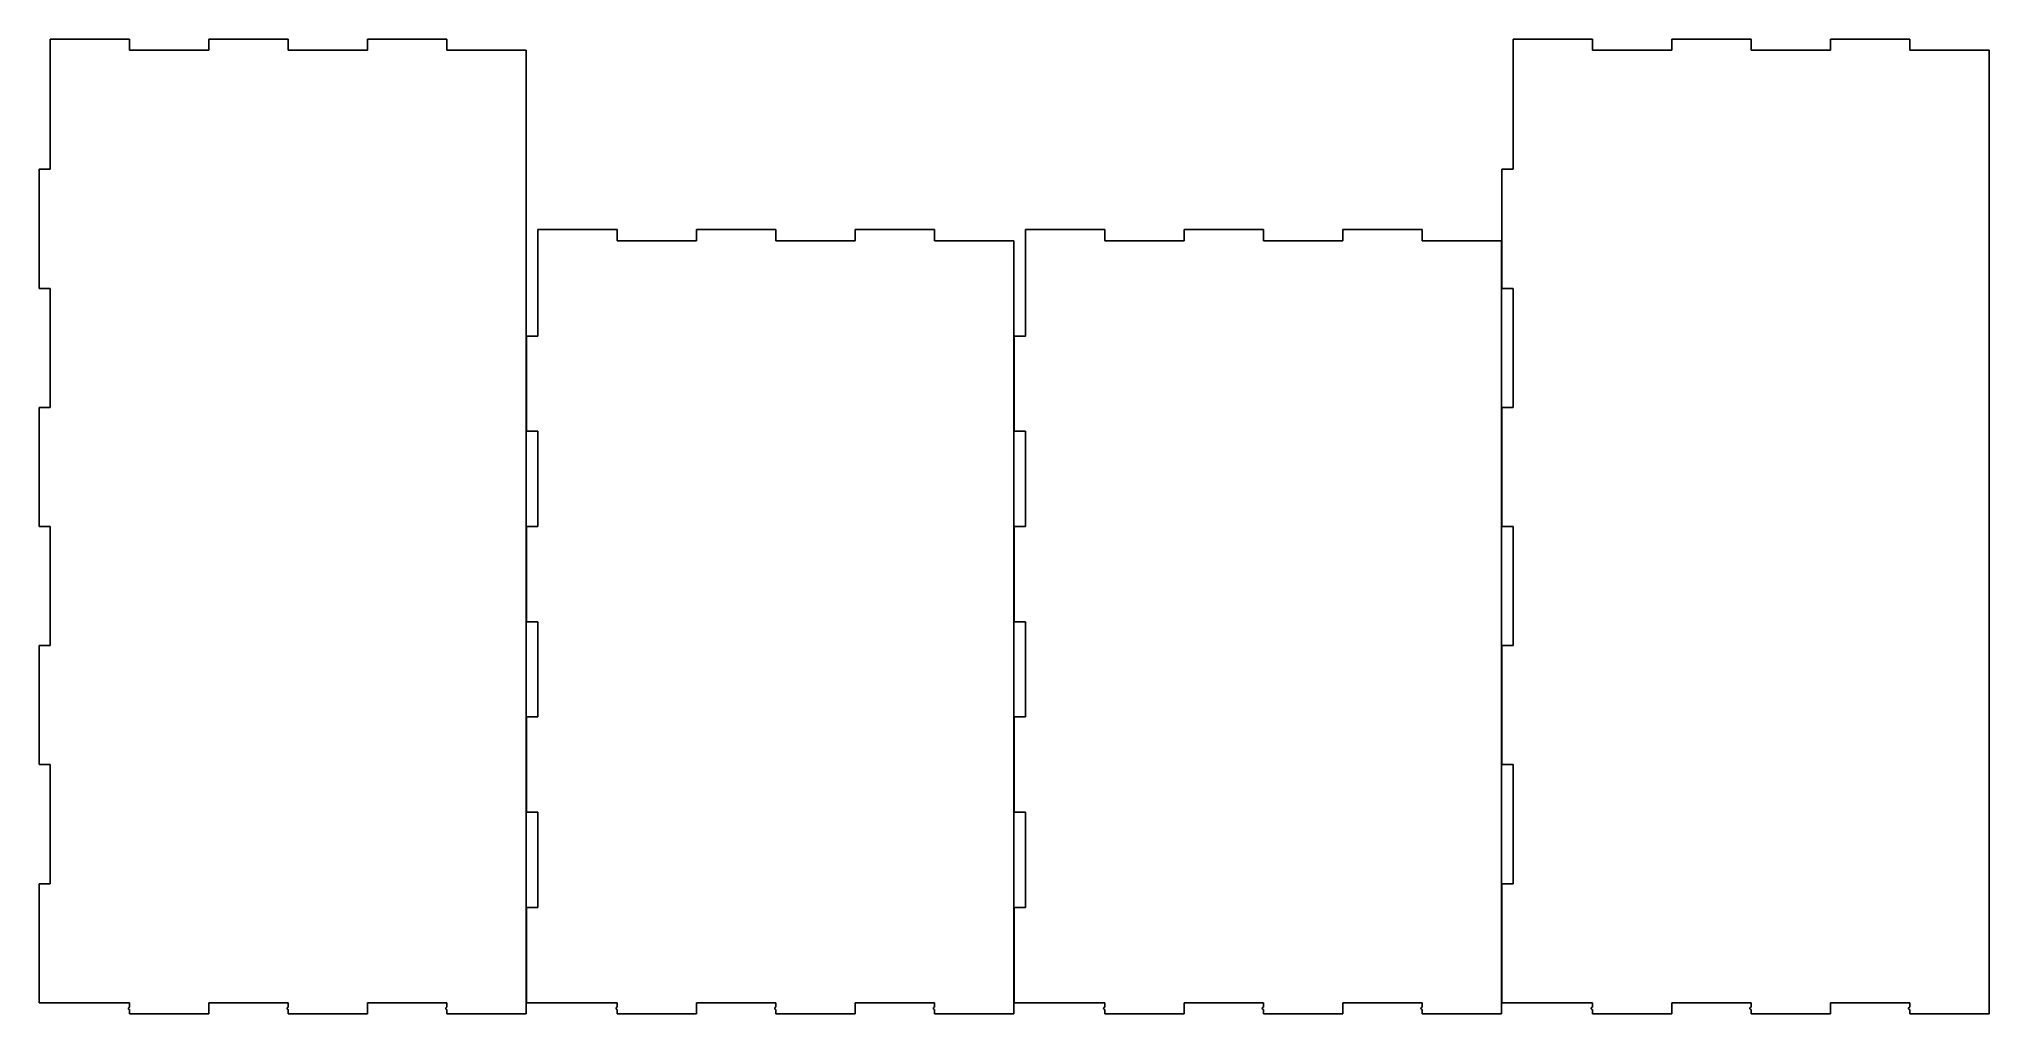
# Model space of a CAD drawing. Header units: metres. Extents: x -3 to 517, y -3 to 257.
import ezdxf

# ---------------------------------------------------------------- set-up
doc = ezdxf.new("R2010")
doc.units = ezdxf.units.M

msp = doc.modelspace()

# ---------------------------------------------------------------- linework, layer by layer
for p, q in [((21.1667, 257), (0, 257)), ((0, 257), (0, 222.25)), ((21.1667, 254), (21.1667, 257)), ((63.5, 257), (42.3333, 257)), ((42.3333, 257), (42.3333, 254)), ((63.5, 254), (63.5, 257)), ((105.833, 257), (84.6667, 257)), ((84.6667, 257), (84.6667, 254)), ((105.833, 254), (105.833, 257)), ((411.467, 257), (390.3, 257)), ((390.3, 257), (390.3, 222.25)), ((411.467, 254), (411.467, 257)), ((453.8, 257), (432.633, 257)), ((432.633, 257), (432.633, 254)), ((453.8, 254), (453.8, 257)), ((496.133, 257), (474.967, 257)), ((474.967, 257), (474.967, 254)), ((496.133, 254), (496.133, 257)), ((42.3333, 254), (21.1667, 254)), ((84.6667, 254), (63.5, 254)), ((127, 254), (105.833, 254)), ((127, -3), (127, 254)), ((432.633, 254), (411.467, 254)), ((474.967, 254), (453.8, 254)), ((517.3, 254), (496.133, 254)), ((517.3, -3), (517.3, 254)), ((0, 222.25), (-3, 222.25)), ((-3, 222.25), (-3, 190.5)), ((390.3, 222.25), (387.3, 222.25)), ((387.3, 222.25), (387.3, 190.5)), ((151.267, 206.2), (130.1, 206.2)), ((130.1, 206.2), (130.1, 177.8)), ((151.267, 203.2), (151.267, 206.2)), ((172.433, 203.2), (151.267, 203.2)), ((193.6, 206.2), (172.433, 206.2)), ((172.433, 206.2), (172.433, 203.2)), ((193.6, 203.2), (193.6, 206.2)), ((214.767, 203.2), (193.6, 203.2)), ((235.933, 206.2), (214.767, 206.2)), ((214.767, 206.2), (214.767, 203.2)), ((235.933, 203.2), (235.933, 206.2)), ((257.1, 203.2), (235.933, 203.2)), ((257.1, -3), (257.1, 203.2)), ((281.367, 206.2), (260.2, 206.2)), ((260.2, 206.2), (260.2, 177.8)), ((281.367, 203.2), (281.367, 206.2)), ((302.533, 203.2), (281.367, 203.2)), ((323.7, 206.2), (302.533, 206.2)), ((302.533, 206.2), (302.533, 203.2)), ((323.7, 203.2), (323.7, 206.2)), ((344.867, 203.2), (323.7, 203.2)), ((366.033, 206.2), (344.867, 206.2)), ((344.867, 206.2), (344.867, 203.2)), ((366.033, 203.2), (366.033, 206.2)), ((387.2, 203.2), (366.033, 203.2)), ((387.2, -3), (387.2, 203.2)), ((-3, 190.5), (0, 190.5)), ((0, 190.5), (0, 158.75)), ((387.3, 190.5), (390.3, 190.5)), ((390.3, 190.5), (390.3, 158.75)), ((130.1, 177.8), (127.1, 177.8)), ((127.1, 177.8), (127.1, 152.4)), ((260.2, 177.8), (257.2, 177.8)), ((257.2, 177.8), (257.2, 152.4)), ((0, 158.75), (-3, 158.75)), ((-3, 158.75), (-3, 127)), ((390.3, 158.75), (387.3, 158.75)), ((387.3, 158.75), (387.3, 127)), ((127.1, 152.4), (130.1, 152.4)), ((130.1, 152.4), (130.1, 127)), ((257.2, 152.4), (260.2, 152.4)), ((260.2, 152.4), (260.2, 127)), ((-3, 127), (0, 127)), ((0, 127), (0, 95.25)), ((130.1, 127), (127.1, 127)), ((127.1, 127), (127.1, 101.6)), ((260.2, 127), (257.2, 127)), ((257.2, 127), (257.2, 101.6)), ((387.3, 127), (390.3, 127)), ((390.3, 127), (390.3, 95.25)), ((127.1, 101.6), (130.1, 101.6)), ((130.1, 101.6), (130.1, 76.2)), ((257.2, 101.6), (260.2, 101.6)), ((260.2, 101.6), (260.2, 76.2)), ((0, 95.25), (-3, 95.25)), ((-3, 95.25), (-3, 63.5)), ((390.3, 95.25), (387.3, 95.25)), ((387.3, 95.25), (387.3, 63.5)), ((130.1, 76.2), (127.1, 76.2)), ((127.1, 76.2), (127.1, 50.8)), ((260.2, 76.2), (257.2, 76.2)), ((257.2, 76.2), (257.2, 50.8)), ((-3, 63.5), (0, 63.5)), ((0, 63.5), (0, 31.75)), ((387.3, 63.5), (390.3, 63.5)), ((390.3, 63.5), (390.3, 31.75)), ((127.1, 50.8), (130.1, 50.8)), ((130.1, 50.8), (130.1, 25.4)), ((257.2, 50.8), (260.2, 50.8)), ((260.2, 50.8), (260.2, 25.4)), ((0, 31.75), (-3, 31.75)), ((-3, 31.75), (-3, 0)), ((390.3, 31.75), (387.3, 31.75)), ((387.3, 31.75), (387.3, 0)), ((130.1, 25.4), (127.1, 25.4)), ((127.1, 25.4), (127.1, 0)), ((260.2, 25.4), (257.2, 25.4)), ((257.2, 25.4), (257.2, 0)), ((-3, 0), (21.1667, 0)), ((21.1667, 0), (21.1667, -1.2)), ((42.3333, 0), (63.5, 0)), ((42.3333, -3), (42.3333, 0)), ((63.5, 0), (63.5, -1.2)), ((84.6667, -3), (84.6667, 0)), ((84.6667, 0), (105.833, 0)), ((105.833, 0), (105.833, -1.2)), ((127.1, 0), (151.267, 0)), ((151.267, 0), (151.267, -1.2)), ((172.433, 0), (193.6, 0)), ((172.433, -3), (172.433, 0)), ((193.6, 0), (193.6, -1.2)), ((214.767, -3), (214.767, 0)), ((214.767, 0), (235.933, 0)), ((235.933, 0), (235.933, -1.2)), ((257.2, 0), (281.367, 0)), ((281.367, 0), (281.367, -1.2)), ((302.533, 0), (323.7, 0)), ((302.533, -3), (302.533, 0)), ((323.7, 0), (323.7, -1.2)), ((344.867, -3), (344.867, 0)), ((344.867, 0), (366.033, 0)), ((366.033, 0), (366.033, -1.2)), ((387.3, 0), (411.467, 0)), ((411.467, 0), (411.467, -1.2)), ((432.633, 0), (453.8, 0)), ((432.633, -3), (432.633, 0)), ((453.8, 0), (453.8, -1.2)), ((474.967, -3), (474.967, 0)), ((474.967, 0), (496.133, 0)), ((496.133, 0), (496.133, -1.2)), ((20.8683, -1.46863), (20.8667, -1.5)), ((20.8667, -1.5), (20.8683, -1.53136)), ((20.8732, -1.43762), (20.8683, -1.46863)), ((20.8683, -1.53136), (20.8732, -1.56236)), ((20.8813, -1.40729), (20.8732, -1.43762)), ((20.8732, -1.56236), (20.8813, -1.5927)), ((20.8926, -1.37798), (20.8813, -1.40729)), ((20.8813, -1.5927), (20.8926, -1.62201)), ((20.9069, -1.34999), (20.8926, -1.37798)), ((20.8926, -1.62201), (20.9069, -1.64999)), ((20.924, -1.32365), (20.9069, -1.34999)), ((20.9069, -1.64999), (20.924, -1.67633)), ((20.9437, -1.29926), (20.924, -1.32365)), ((20.924, -1.67633), (20.9437, -1.70073)), ((20.9659, -1.27705), (20.9437, -1.29926)), ((20.9437, -1.70073), (20.9659, -1.72293)), ((20.9903, -1.25729), (20.9659, -1.27705)), ((20.9659, -1.72293), (20.9903, -1.74269)), ((21.0167, -1.24019), (20.9903, -1.25729)), ((20.9903, -1.74269), (21.0167, -1.7598)), ((21.0446, -1.22592), (21.0167, -1.24019)), ((21.0167, -1.7598), (21.0446, -1.77406)), ((21.074, -1.21468), (21.0446, -1.22592)), ((21.0446, -1.77406), (21.074, -1.78531)), ((21.1043, -1.20654), (21.074, -1.21468)), ((21.074, -1.78531), (21.1043, -1.79344)), ((21.1353, -1.20163), (21.1043, -1.20654)), ((21.1043, -1.79344), (21.1353, -1.79836)), ((21.1667, -1.2), (21.1353, -1.20163)), ((21.1353, -1.79836), (21.1667, -1.79999)), ((21.1667, -1.79999), (21.1667, -3)), ((21.1667, -3), (42.3333, -3)), ((63.2016, -1.46863), (63.2, -1.5)), ((63.2, -1.5), (63.2016, -1.53136)), ((63.2065, -1.43762), (63.2016, -1.46863)), ((63.2016, -1.53136), (63.2065, -1.56236)), ((63.2147, -1.40729), (63.2065, -1.43762)), ((63.2065, -1.56236), (63.2147, -1.5927)), ((63.2259, -1.37798), (63.2147, -1.40729)), ((63.2147, -1.5927), (63.2259, -1.62201)), ((63.2402, -1.34999), (63.2259, -1.37798)), ((63.2259, -1.62201), (63.2402, -1.64999)), ((63.2573, -1.32365), (63.2402, -1.34999)), ((63.2402, -1.64999), (63.2573, -1.67633)), ((63.2771, -1.29926), (63.2573, -1.32365)), ((63.2573, -1.67633), (63.2771, -1.70073)), ((63.2993, -1.27705), (63.2771, -1.29926)), ((63.2771, -1.70073), (63.2993, -1.72293)), ((63.3237, -1.25729), (63.2993, -1.27705)), ((63.2993, -1.72293), (63.3237, -1.74269)), ((63.35, -1.24019), (63.3237, -1.25729)), ((63.3237, -1.74269), (63.35, -1.7598)), ((63.378, -1.22592), (63.35, -1.24019)), ((63.35, -1.7598), (63.378, -1.77406)), ((63.4073, -1.21468), (63.378, -1.22592)), ((63.378, -1.77406), (63.4073, -1.78531)), ((63.4376, -1.20654), (63.4073, -1.21468)), ((63.4073, -1.78531), (63.4376, -1.79344)), ((63.4686, -1.20163), (63.4376, -1.20654)), ((63.4376, -1.79344), (63.4686, -1.79836)), ((63.5, -1.2), (63.4686, -1.20163)), ((63.4686, -1.79836), (63.5, -1.79999)), ((63.5, -1.79999), (63.5, -3)), ((63.5, -3), (84.6667, -3)), ((105.535, -1.46863), (105.533, -1.5)), ((105.533, -1.5), (105.535, -1.53136)), ((105.54, -1.43762), (105.535, -1.46863)), ((105.535, -1.53136), (105.54, -1.56236)), ((105.548, -1.40729), (105.54, -1.43762)), ((105.54, -1.56236), (105.548, -1.5927)), ((105.559, -1.37798), (105.548, -1.40729)), ((105.548, -1.5927), (105.559, -1.62201)), ((105.574, -1.34999), (105.559, -1.37798)), ((105.559, -1.62201), (105.574, -1.64999)), ((105.591, -1.32365), (105.574, -1.34999)), ((105.574, -1.64999), (105.591, -1.67633)), ((105.61, -1.29926), (105.591, -1.32365)), ((105.591, -1.67633), (105.61, -1.70073)), ((105.633, -1.27705), (105.61, -1.29926)), ((105.61, -1.70073), (105.633, -1.72293)), ((105.657, -1.25729), (105.633, -1.27705)), ((105.633, -1.72293), (105.657, -1.74269)), ((105.683, -1.24019), (105.657, -1.25729)), ((105.657, -1.74269), (105.683, -1.7598)), ((105.711, -1.22592), (105.683, -1.24019)), ((105.683, -1.7598), (105.711, -1.77406)), ((105.741, -1.21468), (105.711, -1.22592)), ((105.711, -1.77406), (105.741, -1.78531)), ((105.771, -1.20654), (105.741, -1.21468)), ((105.741, -1.78531), (105.771, -1.79344)), ((105.802, -1.20163), (105.771, -1.20654)), ((105.771, -1.79344), (105.802, -1.79836)), ((105.833, -1.2), (105.802, -1.20163)), ((105.802, -1.79836), (105.833, -1.79999)), ((105.833, -1.79999), (105.833, -3)), ((105.833, -3), (127, -3)), ((150.968, -1.46863), (150.967, -1.5)), ((150.967, -1.5), (150.968, -1.53136)), ((150.973, -1.43762), (150.968, -1.46863)), ((150.968, -1.53136), (150.973, -1.56236)), ((150.981, -1.40729), (150.973, -1.43762)), ((150.973, -1.56236), (150.981, -1.5927)), ((150.993, -1.37798), (150.981, -1.40729)), ((150.981, -1.5927), (150.993, -1.62201)), ((151.007, -1.34999), (150.993, -1.37798)), ((150.993, -1.62201), (151.007, -1.64999)), ((151.024, -1.32365), (151.007, -1.34999)), ((151.007, -1.64999), (151.024, -1.67633)), ((151.044, -1.29926), (151.024, -1.32365)), ((151.024, -1.67633), (151.044, -1.70073)), ((151.066, -1.27705), (151.044, -1.29926)), ((151.044, -1.70073), (151.066, -1.72293)), ((151.09, -1.25729), (151.066, -1.27705)), ((151.066, -1.72293), (151.09, -1.74269)), ((151.117, -1.24019), (151.09, -1.25729)), ((151.09, -1.74269), (151.117, -1.7598)), ((151.145, -1.22592), (151.117, -1.24019)), ((151.117, -1.7598), (151.145, -1.77406)), ((151.174, -1.21468), (151.145, -1.22592)), ((151.145, -1.77406), (151.174, -1.78531)), ((151.204, -1.20654), (151.174, -1.21468)), ((151.174, -1.78531), (151.204, -1.79344)), ((151.235, -1.20163), (151.204, -1.20654)), ((151.204, -1.79344), (151.235, -1.79836)), ((151.267, -1.2), (151.235, -1.20163)), ((151.235, -1.79836), (151.267, -1.79999)), ((151.267, -1.79999), (151.267, -3)), ((151.267, -3), (172.433, -3)), ((193.302, -1.46863), (193.3, -1.5)), ((193.3, -1.5), (193.302, -1.53136)), ((193.307, -1.43762), (193.302, -1.46863)), ((193.302, -1.53136), (193.307, -1.56236)), ((193.315, -1.40729), (193.307, -1.43762)), ((193.307, -1.56236), (193.315, -1.5927)), ((193.326, -1.37798), (193.315, -1.40729)), ((193.315, -1.5927), (193.326, -1.62201)), ((193.34, -1.34999), (193.326, -1.37798)), ((193.326, -1.62201), (193.34, -1.64999)), ((193.357, -1.32365), (193.34, -1.34999)), ((193.34, -1.64999), (193.357, -1.67633)), ((193.377, -1.29926), (193.357, -1.32365)), ((193.357, -1.67633), (193.377, -1.70073)), ((193.399, -1.27705), (193.377, -1.29926)), ((193.377, -1.70073), (193.399, -1.72293)), ((193.424, -1.25729), (193.399, -1.27705)), ((193.399, -1.72293), (193.424, -1.74269)), ((193.45, -1.24019), (193.424, -1.25729)), ((193.424, -1.74269), (193.45, -1.7598)), ((193.478, -1.22592), (193.45, -1.24019)), ((193.45, -1.7598), (193.478, -1.77406)), ((193.507, -1.21468), (193.478, -1.22592)), ((193.478, -1.77406), (193.507, -1.78531)), ((193.538, -1.20654), (193.507, -1.21468)), ((193.507, -1.78531), (193.538, -1.79344)), ((193.569, -1.20163), (193.538, -1.20654)), ((193.538, -1.79344), (193.569, -1.79836)), ((193.6, -1.2), (193.569, -1.20163)), ((193.569, -1.79836), (193.6, -1.79999)), ((193.6, -1.79999), (193.6, -3)), ((193.6, -3), (214.767, -3)), ((235.635, -1.46863), (235.633, -1.5)), ((235.633, -1.5), (235.635, -1.53136)), ((235.64, -1.43762), (235.635, -1.46863)), ((235.635, -1.53136), (235.64, -1.56236)), ((235.648, -1.40729), (235.64, -1.43762)), ((235.64, -1.56236), (235.648, -1.5927)), ((235.659, -1.37798), (235.648, -1.40729)), ((235.648, -1.5927), (235.659, -1.62201)), ((235.674, -1.34999), (235.659, -1.37798)), ((235.659, -1.62201), (235.674, -1.64999)), ((235.691, -1.32365), (235.674, -1.34999)), ((235.674, -1.64999), (235.691, -1.67633)), ((235.71, -1.29926), (235.691, -1.32365)), ((235.691, -1.67633), (235.71, -1.70073)), ((235.733, -1.27705), (235.71, -1.29926)), ((235.71, -1.70073), (235.733, -1.72293)), ((235.757, -1.25729), (235.733, -1.27705)), ((235.733, -1.72293), (235.757, -1.74269)), ((235.783, -1.24019), (235.757, -1.25729)), ((235.757, -1.74269), (235.783, -1.7598)), ((235.811, -1.22592), (235.783, -1.24019)), ((235.783, -1.7598), (235.811, -1.77406)), ((235.841, -1.21468), (235.811, -1.22592)), ((235.811, -1.77406), (235.841, -1.78531)), ((235.871, -1.20654), (235.841, -1.21468)), ((235.841, -1.78531), (235.871, -1.79344)), ((235.902, -1.20163), (235.871, -1.20654)), ((235.871, -1.79344), (235.902, -1.79836)), ((235.933, -1.2), (235.902, -1.20163)), ((235.902, -1.79836), (235.933, -1.79999)), ((235.933, -1.79999), (235.933, -3)), ((235.933, -3), (257.1, -3)), ((281.068, -1.46863), (281.067, -1.5)), ((281.067, -1.5), (281.068, -1.53136)), ((281.073, -1.43762), (281.068, -1.46863)), ((281.068, -1.53136), (281.073, -1.56236)), ((281.081, -1.40729), (281.073, -1.43762)), ((281.073, -1.56236), (281.081, -1.5927)), ((281.093, -1.37798), (281.081, -1.40729)), ((281.081, -1.5927), (281.093, -1.62201)), ((281.107, -1.34999), (281.093, -1.37798)), ((281.093, -1.62201), (281.107, -1.64999)), ((281.124, -1.32365), (281.107, -1.34999)), ((281.107, -1.64999), (281.124, -1.67633)), ((281.144, -1.29926), (281.124, -1.32365)), ((281.124, -1.67633), (281.144, -1.70073)), ((281.166, -1.27705), (281.144, -1.29926)), ((281.144, -1.70073), (281.166, -1.72293)), ((281.19, -1.25729), (281.166, -1.27705)), ((281.166, -1.72293), (281.19, -1.74269)), ((281.217, -1.24019), (281.19, -1.25729)), ((281.19, -1.74269), (281.217, -1.7598)), ((281.245, -1.22592), (281.217, -1.24019)), ((281.217, -1.7598), (281.245, -1.77406)), ((281.274, -1.21468), (281.245, -1.22592)), ((281.245, -1.77406), (281.274, -1.78531)), ((281.304, -1.20654), (281.274, -1.21468)), ((281.274, -1.78531), (281.304, -1.79344)), ((281.335, -1.20163), (281.304, -1.20654)), ((281.304, -1.79344), (281.335, -1.79836)), ((281.367, -1.2), (281.335, -1.20163)), ((281.335, -1.79836), (281.367, -1.79999)), ((281.367, -1.79999), (281.367, -3)), ((281.367, -3), (302.533, -3)), ((323.402, -1.46863), (323.4, -1.5)), ((323.4, -1.5), (323.402, -1.53136)), ((323.407, -1.43762), (323.402, -1.46863)), ((323.402, -1.53136), (323.407, -1.56236)), ((323.415, -1.40729), (323.407, -1.43762)), ((323.407, -1.56236), (323.415, -1.5927)), ((323.426, -1.37798), (323.415, -1.40729)), ((323.415, -1.5927), (323.426, -1.62201)), ((323.44, -1.34999), (323.426, -1.37798)), ((323.426, -1.62201), (323.44, -1.64999)), ((323.457, -1.32365), (323.44, -1.34999)), ((323.44, -1.64999), (323.457, -1.67633)), ((323.477, -1.29926), (323.457, -1.32365)), ((323.457, -1.67633), (323.477, -1.70073)), ((323.499, -1.27705), (323.477, -1.29926)), ((323.477, -1.70073), (323.499, -1.72293)), ((323.524, -1.25729), (323.499, -1.27705)), ((323.499, -1.72293), (323.524, -1.74269)), ((323.55, -1.24019), (323.524, -1.25729)), ((323.524, -1.74269), (323.55, -1.7598)), ((323.578, -1.22592), (323.55, -1.24019)), ((323.55, -1.7598), (323.578, -1.77406)), ((323.607, -1.21468), (323.578, -1.22592)), ((323.578, -1.77406), (323.607, -1.78531)), ((323.638, -1.20654), (323.607, -1.21468)), ((323.607, -1.78531), (323.638, -1.79344)), ((323.669, -1.20163), (323.638, -1.20654)), ((323.638, -1.79344), (323.669, -1.79836)), ((323.7, -1.2), (323.669, -1.20163)), ((323.669, -1.79836), (323.7, -1.79999)), ((323.7, -1.79999), (323.7, -3)), ((323.7, -3), (344.867, -3)), ((365.735, -1.46863), (365.733, -1.5)), ((365.733, -1.5), (365.735, -1.53136)), ((365.74, -1.43762), (365.735, -1.46863)), ((365.735, -1.53136), (365.74, -1.56236)), ((365.748, -1.40729), (365.74, -1.43762)), ((365.74, -1.56236), (365.748, -1.5927)), ((365.759, -1.37798), (365.748, -1.40729)), ((365.748, -1.5927), (365.759, -1.62201)), ((365.774, -1.34999), (365.759, -1.37798)), ((365.759, -1.62201), (365.774, -1.64999)), ((365.791, -1.32365), (365.774, -1.34999)), ((365.774, -1.64999), (365.791, -1.67633)), ((365.81, -1.29926), (365.791, -1.32365)), ((365.791, -1.67633), (365.81, -1.70073)), ((365.833, -1.27705), (365.81, -1.29926)), ((365.81, -1.70073), (365.833, -1.72293)), ((365.857, -1.25729), (365.833, -1.27705)), ((365.833, -1.72293), (365.857, -1.74269)), ((365.883, -1.24019), (365.857, -1.25729)), ((365.857, -1.74269), (365.883, -1.7598)), ((365.911, -1.22592), (365.883, -1.24019)), ((365.883, -1.7598), (365.911, -1.77406)), ((365.941, -1.21468), (365.911, -1.22592)), ((365.911, -1.77406), (365.941, -1.78531)), ((365.971, -1.20654), (365.941, -1.21468)), ((365.941, -1.78531), (365.971, -1.79344)), ((366.002, -1.20163), (365.971, -1.20654)), ((365.971, -1.79344), (366.002, -1.79836)), ((366.033, -1.2), (366.002, -1.20163)), ((366.002, -1.79836), (366.033, -1.79999)), ((366.033, -1.79999), (366.033, -3)), ((366.033, -3), (387.2, -3)), ((411.168, -1.46863), (411.167, -1.5)), ((411.167, -1.5), (411.168, -1.53136)), ((411.173, -1.43762), (411.168, -1.46863)), ((411.168, -1.53136), (411.173, -1.56236)), ((411.181, -1.40729), (411.173, -1.43762)), ((411.173, -1.56236), (411.181, -1.5927)), ((411.193, -1.37798), (411.181, -1.40729)), ((411.181, -1.5927), (411.193, -1.62201)), ((411.207, -1.34999), (411.193, -1.37798)), ((411.193, -1.62201), (411.207, -1.64999)), ((411.224, -1.32365), (411.207, -1.34999)), ((411.207, -1.64999), (411.224, -1.67633)), ((411.244, -1.29926), (411.224, -1.32365)), ((411.224, -1.67633), (411.244, -1.70073)), ((411.266, -1.27705), (411.244, -1.29926)), ((411.244, -1.70073), (411.266, -1.72293)), ((411.29, -1.25729), (411.266, -1.27705)), ((411.266, -1.72293), (411.29, -1.74269)), ((411.317, -1.24019), (411.29, -1.25729)), ((411.29, -1.74269), (411.317, -1.7598)), ((411.345, -1.22592), (411.317, -1.24019)), ((411.317, -1.7598), (411.345, -1.77406)), ((411.374, -1.21468), (411.345, -1.22592)), ((411.345, -1.77406), (411.374, -1.78531)), ((411.404, -1.20654), (411.374, -1.21468)), ((411.374, -1.78531), (411.404, -1.79344)), ((411.435, -1.20163), (411.404, -1.20654)), ((411.404, -1.79344), (411.435, -1.79836)), ((411.467, -1.2), (411.435, -1.20163)), ((411.435, -1.79836), (411.467, -1.79999)), ((411.467, -1.79999), (411.467, -3)), ((411.467, -3), (432.633, -3)), ((453.502, -1.46863), (453.5, -1.5)), ((453.5, -1.5), (453.502, -1.53136)), ((453.507, -1.43762), (453.502, -1.46863)), ((453.502, -1.53136), (453.507, -1.56236)), ((453.515, -1.40729), (453.507, -1.43762)), ((453.507, -1.56236), (453.515, -1.5927)), ((453.526, -1.37798), (453.515, -1.40729)), ((453.515, -1.5927), (453.526, -1.62201)), ((453.54, -1.34999), (453.526, -1.37798)), ((453.526, -1.62201), (453.54, -1.64999)), ((453.557, -1.32365), (453.54, -1.34999)), ((453.54, -1.64999), (453.557, -1.67633)), ((453.577, -1.29926), (453.557, -1.32365)), ((453.557, -1.67633), (453.577, -1.70073)), ((453.599, -1.27705), (453.577, -1.29926)), ((453.577, -1.70073), (453.599, -1.72293)), ((453.624, -1.25729), (453.599, -1.27705)), ((453.599, -1.72293), (453.624, -1.74269)), ((453.65, -1.24019), (453.624, -1.25729)), ((453.624, -1.74269), (453.65, -1.7598)), ((453.678, -1.22592), (453.65, -1.24019)), ((453.65, -1.7598), (453.678, -1.77406)), ((453.707, -1.21468), (453.678, -1.22592)), ((453.678, -1.77406), (453.707, -1.78531)), ((453.738, -1.20654), (453.707, -1.21468)), ((453.707, -1.78531), (453.738, -1.79344)), ((453.769, -1.20163), (453.738, -1.20654)), ((453.738, -1.79344), (453.769, -1.79836)), ((453.8, -1.2), (453.769, -1.20163)), ((453.769, -1.79836), (453.8, -1.79999)), ((453.8, -1.79999), (453.8, -3)), ((453.8, -3), (474.967, -3)), ((495.835, -1.46863), (495.833, -1.5)), ((495.833, -1.5), (495.835, -1.53136)), ((495.84, -1.43762), (495.835, -1.46863)), ((495.835, -1.53136), (495.84, -1.56236)), ((495.848, -1.40729), (495.84, -1.43762)), ((495.84, -1.56236), (495.848, -1.5927)), ((495.859, -1.37798), (495.848, -1.40729)), ((495.848, -1.5927), (495.859, -1.62201)), ((495.874, -1.34999), (495.859, -1.37798)), ((495.859, -1.62201), (495.874, -1.64999)), ((495.891, -1.32365), (495.874, -1.34999)), ((495.874, -1.64999), (495.891, -1.67633)), ((495.91, -1.29926), (495.891, -1.32365)), ((495.891, -1.67633), (495.91, -1.70073)), ((495.933, -1.27705), (495.91, -1.29926)), ((495.91, -1.70073), (495.933, -1.72293)), ((495.957, -1.25729), (495.933, -1.27705)), ((495.933, -1.72293), (495.957, -1.74269)), ((495.983, -1.24019), (495.957, -1.25729)), ((495.957, -1.74269), (495.983, -1.7598)), ((496.011, -1.22592), (495.983, -1.24019)), ((495.983, -1.7598), (496.011, -1.77406)), ((496.041, -1.21468), (496.011, -1.22592)), ((496.011, -1.77406), (496.041, -1.78531)), ((496.071, -1.20654), (496.041, -1.21468)), ((496.041, -1.78531), (496.071, -1.79344)), ((496.102, -1.20163), (496.071, -1.20654)), ((496.071, -1.79344), (496.102, -1.79836)), ((496.133, -1.2), (496.102, -1.20163)), ((496.102, -1.79836), (496.133, -1.79999)), ((496.133, -1.79999), (496.133, -3)), ((496.133, -3), (517.3, -3))]:
    msp.add_line(p, q)

doc.saveas('drawing.dxf')
